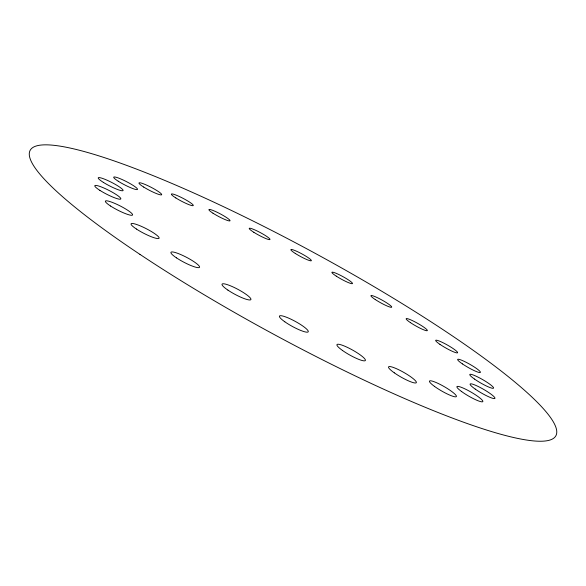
<?xml version="1.0" encoding="UTF-8"?>
<svg xmlns="http://www.w3.org/2000/svg" width="586" height="586" viewBox="0 0 586 586"><rect width="100%" height="100%" fill="white"/><g stroke="black" fill="none" stroke-linecap="round" stroke-linejoin="round"><path stroke-width="0.88" d="M139.922 254.361A299.087 45.459 28.5 0 0 555.557 436.277A299.087 45.459 28.5 0 0 183.601 188.487A299.087 45.459 28.5 0 0 139.922 254.361M99.876 190.355A14.613 2.219 27 0 0 120.753 199.028A14.613 2.219 27 0 0 102.77 187.527A14.613 2.219 27 0 0 99.876 190.355M110.593 206.038A15.221 2.417 27 0 0 132.458 215.099A15.221 2.417 27 0 0 113.933 203.042A15.221 2.417 27 0 0 110.593 206.038M136.406 229.023A15.734 2.615 27.2 0 0 158.982 238.356A15.734 2.615 27.2 0 0 139.864 225.713A15.734 2.615 27.2 0 0 136.406 229.023M176.503 257.884A16.122 2.784 27.6 0 0 199.46 267.363A16.122 2.784 27.6 0 0 179.748 254.141A16.122 2.784 27.6 0 0 176.503 257.884M227.91 290.107A16.349 2.893 28.1 0 0 250.874 299.593A16.349 2.893 28.1 0 0 230.642 285.887A16.349 2.893 28.1 0 0 227.91 290.107M284.789 321.773A16.393 2.915 28.6 0 0 308.126 331.918A16.393 2.915 28.6 0 0 288.59 318.11A16.393 2.915 28.6 0 0 284.789 321.773M342.561 350.516A16.262 2.849 29.2 0 0 365.334 360.529A16.262 2.849 29.2 0 0 345.623 346.575A16.262 2.849 29.2 0 0 342.561 350.516M394.29 372.828A15.961 2.71 29.6 0 0 416.324 382.665A15.961 2.71 29.6 0 0 396.744 368.821A15.961 2.71 29.6 0 0 394.29 372.828M434.402 386.328A15.507 2.527 29.9 0 0 456.274 396.663A15.507 2.527 29.9 0 0 438.145 383.442A15.507 2.527 29.9 0 0 434.402 386.328M461.673 391.595A14.943 2.322 30 0 0 482.718 401.71A14.943 2.322 30 0 0 465.277 389.038A14.943 2.322 30 0 0 461.673 391.595M475.253 389.104A14.32 2.124 30 0 0 494.928 398.392A14.32 2.124 30 0 0 477.451 386.123A14.32 2.124 30 0 0 475.253 389.104M474.47 379.047A13.683 1.948 29.9 0 0 493.493 388.188A13.683 1.948 29.9 0 0 477.085 376.659A13.683 1.948 29.9 0 0 474.47 379.047M462.435 363.913A13.09 1.795 29.7 0 0 480.373 372.403A13.09 1.795 29.7 0 0 464.237 361.364A13.09 1.795 29.7 0 0 462.435 363.913M439.925 344.341A12.577 1.67 29.5 0 0 457.527 352.809A12.577 1.67 29.5 0 0 442.496 342.473A12.577 1.67 29.5 0 0 439.925 344.341M410.398 322.608A12.167 1.582 29.3 0 0 427.319 330.636A12.167 1.582 29.3 0 0 412.522 320.667A12.167 1.582 29.3 0 0 410.398 322.608M375.23 299.519A11.874 1.516 29 0 0 391.675 307.203A11.874 1.516 29 0 0 377.04 297.52A11.874 1.516 29 0 0 375.23 299.519M336.283 276.145A11.705 1.487 28.7 0 0 352.45 283.58A11.705 1.487 28.7 0 0 337.866 274.072A11.705 1.487 28.7 0 0 336.283 276.145M295.271 253.43A11.669 1.48 28.4 0 0 311.349 260.711A11.669 1.48 28.4 0 0 296.663 251.277A11.669 1.48 28.4 0 0 295.271 253.43M253.826 232.29A11.764 1.494 28.2 0 0 270 239.476A11.764 1.494 28.2 0 0 255.049 230.005A11.764 1.494 28.2 0 0 253.826 232.29M213.004 213.216A11.991 1.546 27.9 0 0 229.983 220.849A11.991 1.546 27.9 0 0 215.348 211.443A11.991 1.546 27.9 0 0 213.004 213.216M175.822 197.936A12.343 1.619 27.6 0 0 193.234 205.591A12.343 1.619 27.6 0 0 177.961 195.892A12.343 1.619 27.6 0 0 175.822 197.936M143.724 187.073A12.804 1.729 27.4 0 0 161.663 194.757A12.804 1.729 27.4 0 0 145.555 184.656A12.804 1.729 27.4 0 0 143.724 187.073M118.291 181.257A13.361 1.861 27.2 0 0 137.417 189.483A13.361 1.861 27.2 0 0 121.126 179.096A13.361 1.861 27.2 0 0 118.291 181.257M103.334 182.363A13.976 2.029 27.1 0 0 123.067 190.575A13.976 2.029 27.1 0 0 105.546 179.558A13.976 2.029 27.1 0 0 103.334 182.363"/></g></svg>
